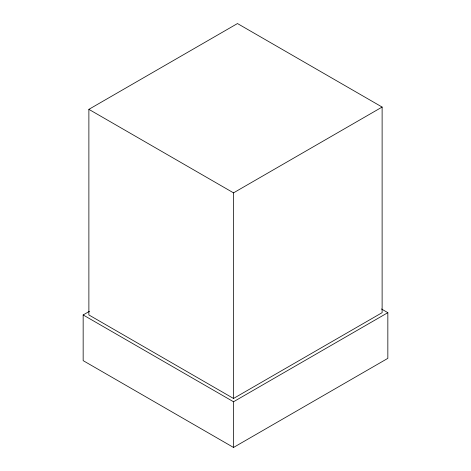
<?xml version="1.0" encoding="UTF-8"?>
<svg xmlns="http://www.w3.org/2000/svg" width="471" height="471" viewBox="0 0 471 471"><rect width="100%" height="100%" fill="white"/><g stroke="black" fill="none" stroke-linecap="round" stroke-linejoin="round"><path stroke-width="0.71" d="M88.878 109.343L237.478 23.55L382.122 107.058L382.122 312.667L233.522 398.46L88.878 314.952L88.878 109.343L233.522 192.851L382.122 107.058M381.469 308.988L387.839 312.667L387.839 358.354L233.522 447.45L83.161 360.639L83.161 314.952L89.514 311.284M83.161 314.952L233.522 401.757L387.839 312.667M233.522 192.851L233.522 398.46M233.522 401.757L233.522 447.45"/></g></svg>
